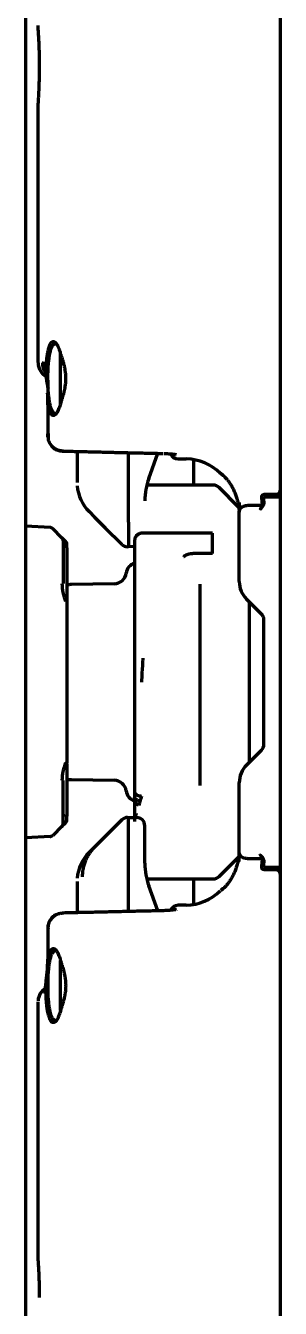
# Model space of a CAD drawing. Header units: inches. Extents: x -3055 to 7244, y 299 to 5591.
# Drawn here: x 925.1 to 956.1, y 2920.3 to 3076.6 of the extents above; entities that cross this region are included whole.
import ezdxf

# ---------------------------------------------------------------- set-up
doc = ezdxf.new("R2010")
doc.units = ezdxf.units.IN

msp = doc.modelspace()

# ---------------------------------------------------------------- linework, layer by layer
at = {"linetype": 'Continuous', "lineweight": 70}
for p, q in [((956.09, 3810.02), (956.09, 2144.82)), ((925.09, 2170.63), (925.09, 3808.63)), ((926.59, 3076.64), (926.59, 3076.11)), ((926.59, 3067.13), (926.59, 3035.59)), ((929.34, 3030.45), (929.34, 3036.62)), ((929.71, 3024.78), (929.71, 3024.78)), ((931.34, 3024.74), (931.34, 3020.94)), ((937.59, 3016.12), (937.59, 3024.59)), ((940.07, 3021.45), (941.19, 3024.51)), ((943.64, 3023.84), (944.63, 3023.82)), ((945.58, 3020.63), (945.58, 3023.75)), ((947.93, 3020.63), (939.82, 3020.63)), ((951.01, 3017.96), (948.63, 3020.33)), ((955.59, 3019.5), (954.09, 3019.49)), ((951.08, 3018.51), (951.08, 3017.43)), ((953.59, 3018.15), (952.59, 3018.15)), ((953.84, 3018.86), (953.84, 3019.23)), ((954.09, 3018.67), (954.09, 3019.17)), ((956.09, 3019.17), (954.09, 3019.17)), ((954.09, 3018.67), (954.09, 3018.52)), ((932.81, 3017.41), (933.48, 3016.73)), ((933.48, 3016.73), (934.78, 3015.43)), ((951.08, 3017.43), (951.09, 3017.34)), ((951.09, 3008.87), (951.09, 3017.44)), ((928.07, 3015.47), (925.09, 3015.63)), ((929.5, 3014.21), (928.39, 3015.33)), ((934.78, 3015.43), (936.8, 3013.42)), ((937.59, 3016.12), (937.59, 3013.12)), ((947.84, 3014.79), (939.34, 3014.79)), ((947.84, 3012.31), (947.84, 3014.79)), ((929.94, 3013.77), (929.5, 3014.21)), ((929.65, 3013.86), (929.65, 3008.63)), ((937.59, 3013.12), (937.5, 3013.12)), ((938.34, 3013.13), (937.59, 3013.12)), ((938.34, 3013.83), (938.34, 3011.57)), ((930.09, 3012.97), (930.09, 3006.52)), ((938.34, 3011.57), (938.34, 3006.05)), ((947.84, 3012.31), (945.44, 3012.31)), ((929.65, 3008.63), (929.5, 3008.63)), ((935.87, 3008.6), (930.67, 3008.51)), ((946.34, 2984.03), (946.34, 3008.54)), ((929.97, 3006.49), (930.07, 3006.61)), ((930.09, 3006.52), (930.09, 2986.74)), ((938.34, 3006.05), (938.34, 2999.67)), ((953.8, 3004.92), (951.97, 3006.74)), ((952.34, 3001.42), (952.34, 3006.39)), ((954.09, 2989.04), (954.09, 3004.21)), ((952.34, 2986.85), (952.34, 3001.42)), ((938.34, 2999.67), (938.34, 2996.63)), ((938.34, 2996.63), (938.34, 2986.37)), ((951.97, 2986.5), (953.8, 2988.33)), ((930.07, 2986.64), (930, 2986.7)), ((930.09, 2986.61), (930.09, 2980.29)), ((938.34, 2986.37), (938.34, 2983.15)), ((929.65, 2984.63), (929.5, 2984.63)), ((929.65, 2979.39), (929.65, 2984.63)), ((930.67, 2984.74), (935.87, 2984.65)), ((951.09, 2975.81), (951.09, 2984.38)), ((938.34, 2981.02), (938.34, 2980.12)), ((929.5, 2979.04), (928.39, 2977.93)), ((929.5, 2979.04), (929.94, 2979.48)), ((936.8, 2979.83), (934.78, 2977.81)), ((937.5, 2980.12), (937.59, 2980.12)), ((937.59, 2980.12), (938.6, 2980.11)), ((937.59, 2977.12), (937.59, 2980.12)), ((939.59, 2977.11), (939.59, 2979.11)), ((928.07, 2977.78), (925.09, 2977.63)), ((934.78, 2977.81), (933.48, 2976.51)), ((932.81, 2975.84), (933.48, 2976.51)), ((937.59, 2968.66), (937.59, 2977.12)), ((939.59, 2974.53), (939.59, 2977.11)), ((951.08, 2974.74), (951.08, 2975.82)), ((948.63, 2972.92), (951.03, 2975.31)), ((952.59, 2975.1), (953.59, 2975.1)), ((953.84, 2974.02), (953.84, 2974.39)), ((954.09, 2974.73), (954.09, 2974.57)), ((954.09, 2974.07), (954.09, 2974.57)), ((954.09, 2974.07), (956.09, 2974.07)), ((939.82, 2972.63), (947.93, 2972.63)), ((945.58, 2969.52), (945.58, 2972.63)), ((954.09, 2973.76), (955.59, 2973.74)), ((931.34, 2972.3), (931.34, 2968.51)), ((941.19, 2968.74), (940.07, 2971.8)), ((948.66, 2971.07), (948.67, 2971.08)), ((944.63, 2969.42), (943.64, 2969.41)), ((929.71, 2968.46), (929.71, 2968.47)), ((927.83, 2963.56), (927.79, 2963.56)), ((929.34, 2956.57), (929.34, 2962.66)), ((926.59, 2957.65), (926.59, 2926.11)), ((929.32, 2956.52), (929.28, 2956.38))]:
    msp.add_line(p, q, dxfattribs=at)
for centre, radius, start, end in [((928.59, 3035.59), 2, 182.056, 239.9457), ((943.65, 3024.84), 1, 203.3483, 269.3273), ((944.53, 3017.82), 6, 44.7394, 89), ((947.59, 3018.71), 8, 160, 180), ((936.34, 3020.94), 5, 184.5122, 225), ((947.93, 3019.63), 1, 45, 90), ((953.59, 3018.65), 0.5, 270, 0), ((928.04, 3014.97), 0.5, 45, 87), ((929.15, 3013.86), 0.5, 359.9983, 45), ((937.5, 3014.12), 1, 225, 269.5), ((938.81, 3009.7), 1.5, 108.404, 172.3892), ((930.72, 3005.51), 3, 91, 102.0554), ((935.84, 3010.1), 1.5, 271, 352.3892), ((954.09, 3008.87), 3, 180, 225), ((953.09, 3004.21), 1, 0, 45), ((953.09, 2989.04), 1, 315, 0), ((954.09, 2984.38), 3, 135, 180), ((930.72, 2987.74), 3, 257.9446, 269), ((935.84, 2983.15), 1.5, 7.6108, 89), ((938.81, 2983.55), 1.5, 187.6108, 251.596), ((929.15, 2979.39), 0.5, 315, 0.0017), ((937.5, 2979.12), 1, 90.5, 135), ((938.59, 2979.11), 1, 0, 89.5), ((928.04, 2978.28), 0.5, 273, 315), ((936.34, 2972.3), 5, 135, 175.2204), ((947.59, 2974.53), 8, 180, 200), ((953.59, 2974.6), 0.5, 0, 90), ((947.93, 2973.63), 1, 270, 315), ((944.53, 2975.42), 6, 271, 315.1344), ((943.65, 2968.41), 1, 90.5484, 156.599), ((928.59, 2957.65), 2, 122.009, 177.1567)]:
    msp.add_arc(centre, radius, start, end, dxfattribs=at)
for centre, major_axis, ratio, start_param, end_param in [((929.1, 3035.55), (0.17, 1.99), 0.992492, 1.657411, 2.317524), ((935.03, 3008.63), (5.52, 0), 0.998626, 3.141593, 3.543786), ((929.84, 3006.52), (0.25, 0), 1, 0, 0.409922), ((935.03, 2984.63), (5.52, 0), 0.998626, 2.739433, 3.141593), ((929.84, 2986.73), (-0.25, 0), 1, 2.729547, 3.141593)]:
    msp.add_ellipse(centre, major_axis=major_axis, ratio=ratio, start_param=start_param, end_param=end_param, dxfattribs=at)
for points, knots in [([(926.59, 3076.12), (926.59, 3076.12), (926.59, 3076.12), (926.59, 3076.12), (926.59, 3076.12), (926.59, 3076.11), (926.59, 3076.09), (926.6, 3076.04), (926.6, 3075.97), (926.6, 3075.91), (926.61, 3075.89), (926.61, 3075.85), (926.61, 3075.84), (926.61, 3075.81), (926.61, 3075.8), (926.62, 3075.73), (926.62, 3075.6), (926.63, 3075.45), (926.64, 3075.29), (926.64, 3075.2), (926.65, 3075.08), (926.65, 3075.06), (926.65, 3075.01), (926.66, 3074.94), (926.66, 3074.86), (926.67, 3074.71), (926.68, 3074.49), (926.69, 3074.25), (926.69, 3074.07), (926.7, 3074.01), (926.7, 3073.91), (926.7, 3073.88), (926.7, 3073.81), (926.7, 3073.78), (926.71, 3073.62), (926.72, 3073.35), (926.72, 3073.08), (926.73, 3072.87), (926.73, 3072.76), (926.73, 3072.65), (926.73, 3072.58), (926.73, 3072.54), (926.73, 3072.36), (926.74, 3072.07), (926.74, 3071.77), (926.74, 3071.55), (926.74, 3071.47), (926.74, 3071.33), (926.74, 3071.25), (926.73, 3071.03), (926.73, 3070.74), (926.73, 3070.46), (926.72, 3070.25), (926.72, 3070.18), (926.72, 3070.07), (926.72, 3070.04), (926.72, 3069.97), (926.72, 3069.93), (926.71, 3069.76), (926.7, 3069.5), (926.7, 3069.24), (926.69, 3069), (926.68, 3068.88), (926.68, 3068.74), (926.68, 3068.71), (926.67, 3068.65), (926.67, 3068.57), (926.67, 3068.49), (926.66, 3068.34), (926.65, 3068.14), (926.64, 3067.96), (926.63, 3067.84), (926.63, 3067.8), (926.63, 3067.74), (926.63, 3067.73), (926.63, 3067.69), (926.62, 3067.67), (926.62, 3067.58), (926.61, 3067.46), (926.61, 3067.36), (926.6, 3067.28), (926.6, 3067.24), (926.6, 3067.2), (926.59, 3067.18), (926.59, 3067.16), (926.59, 3067.15), (926.59, 3067.13), (926.59, 3067.12), (926.59, 3067.12)], [0, 0, 0, 0, 0.007781, 0.007781, 0.015594, 0.03122, 0.03122, 0.062471, 0.093722, 0.093722, 0.109347, 0.109347, 0.11716, 0.11716, 0.124973, 0.124973, 0.156224, 0.187475, 0.187475, 0.218726, 0.218726, 0.226538, 0.226538, 0.234351, 0.249977, 0.249977, 0.281228, 0.312479, 0.312479, 0.328104, 0.328104, 0.335917, 0.335917, 0.343729, 0.343729, 0.37498, 0.406231, 0.406231, 0.421857, 0.42967, 0.42967, 0.437482, 0.437482, 0.468733, 0.499984, 0.499984, 0.51561, 0.51561, 0.531235, 0.531235, 0.562486, 0.593737, 0.593737, 0.609363, 0.609363, 0.617176, 0.617176, 0.624988, 0.624988, 0.656239, 0.68749, 0.68749, 0.718741, 0.718741, 0.726554, 0.726554, 0.734367, 0.749992, 0.749992, 0.781243, 0.812494, 0.812494, 0.82812, 0.82812, 0.835932, 0.835932, 0.843745, 0.843745, 0.874996, 0.906247, 0.906247, 0.937498, 0.937498, 0.953124, 0.953124, 0.968749, 0.968749, 1, 1, 1, 1]), ([(927.56, 3034.37), (927.57, 3034.58), (927.57, 3034.78), (927.59, 3035.17), (927.61, 3035.37), (927.63, 3035.6), (927.63, 3035.65), (927.64, 3035.74), (927.65, 3035.88), (927.67, 3036.01), (927.7, 3036.27), (927.72, 3036.43), (927.76, 3036.67), (927.77, 3036.74), (927.79, 3036.85), (927.8, 3036.89), (927.81, 3036.96), (927.82, 3036.99), (927.86, 3037.16), (927.89, 3037.29), (927.93, 3037.43), (927.94, 3037.45), (927.96, 3037.51), (927.99, 3037.58), (928.01, 3037.65), (928.07, 3037.78), (928.11, 3037.86), (928.17, 3037.95), (928.19, 3037.97), (928.23, 3038.01), (928.24, 3038.02), (928.26, 3038.04), (928.27, 3038.05), (928.33, 3038.09), (928.37, 3038.11), (928.47, 3038.13), (928.52, 3038.12), (928.57, 3038.1), (928.58, 3038.1), (928.59, 3038.09), (928.61, 3038.08), (928.65, 3038.05), (928.69, 3038.02), (928.76, 3037.95), (928.81, 3037.89), (928.89, 3037.79), (928.91, 3037.75), (928.95, 3037.68), (928.96, 3037.66), (928.98, 3037.61), (929, 3037.59), (929.06, 3037.47), (929.1, 3037.36), (929.19, 3037.12), (929.24, 3036.99), (929.28, 3036.84)], [0, 0, 0, 0, 0.0625, 0.0625, 0.125, 0.125, 0.140625, 0.140625, 0.15625, 0.1875, 0.1875, 0.25, 0.25, 0.28125, 0.28125, 0.296875, 0.296875, 0.3125, 0.3125, 0.375, 0.375, 0.390625, 0.390625, 0.40625, 0.4375, 0.4375, 0.5, 0.5, 0.53125, 0.53125, 0.546875, 0.546875, 0.5625, 0.5625, 0.625, 0.625, 0.6875, 0.6875, 0.695313, 0.695313, 0.703125, 0.71875, 0.75, 0.75, 0.8125, 0.8125, 0.84375, 0.84375, 0.859375, 0.859375, 0.875, 0.875, 0.9375, 0.9375, 1, 1, 1, 1]), ([(928.7, 3029.37), (928.67, 3029.37), (928.64, 3029.38), (928.55, 3029.41), (928.51, 3029.45), (928.45, 3029.5), (928.45, 3029.51), (928.44, 3029.52), (928.43, 3029.53), (928.41, 3029.55), (928.4, 3029.56), (928.37, 3029.61), (928.35, 3029.65), (928.28, 3029.76), (928.24, 3029.85), (928.19, 3029.99), (928.18, 3030.03), (928.17, 3030.07), (928.16, 3030.1), (928.15, 3030.11), (928.13, 3030.19), (928.11, 3030.25), (928.06, 3030.45), (928.03, 3030.59), (927.99, 3030.82), (927.98, 3030.9), (927.96, 3031), (927.96, 3031.02), (927.95, 3031.06), (927.95, 3031.09), (927.94, 3031.15), (927.94, 3031.19), (927.91, 3031.41), (927.89, 3031.59), (927.86, 3031.87), (927.86, 3031.97), (927.84, 3032.12), (927.84, 3032.17), (927.84, 3032.27), (927.83, 3032.32), (927.82, 3032.57), (927.81, 3032.78), (927.8, 3033.19), (927.8, 3033.41), (927.8, 3033.72), (927.8, 3033.83), (927.8, 3033.99), (927.8, 3034.04), (927.8, 3034.15), (927.8, 3034.2), (927.81, 3034.46), (927.82, 3034.67), (927.84, 3035.07), (927.85, 3035.27), (927.87, 3035.51), (927.88, 3035.55), (927.89, 3035.65), (927.9, 3035.79), (927.92, 3035.92), (927.95, 3036.18), (927.98, 3036.34), (928.01, 3036.54), (928.02, 3036.57), (928.03, 3036.65), (928.04, 3036.69), (928.06, 3036.79), (928.1, 3036.93), (928.13, 3037.06), (928.16, 3037.15), (928.17, 3037.18), (928.18, 3037.23), (928.19, 3037.26), (928.24, 3037.39), (928.28, 3037.48), (928.37, 3037.64), (928.41, 3037.7), (928.46, 3037.76), (928.47, 3037.76), (928.48, 3037.78), (928.5, 3037.79), (928.52, 3037.81), (928.55, 3037.83), (928.58, 3037.84), (928.63, 3037.87), (928.67, 3037.87), (928.7, 3037.87)], [0, 0, 0, 0, 0.030998, 0.030998, 0.077893, 0.077893, 0.083755, 0.083755, 0.089617, 0.089617, 0.101341, 0.101341, 0.124789, 0.124789, 0.171684, 0.171684, 0.183408, 0.18927, 0.18927, 0.195132, 0.195132, 0.21858, 0.21858, 0.265476, 0.265476, 0.288923, 0.288923, 0.294785, 0.294785, 0.300647, 0.300647, 0.312371, 0.312371, 0.359267, 0.359267, 0.382714, 0.382714, 0.394438, 0.394438, 0.406162, 0.406162, 0.453058, 0.453058, 0.499953, 0.499953, 0.523401, 0.523401, 0.535125, 0.535125, 0.546849, 0.546849, 0.593744, 0.593744, 0.64064, 0.64064, 0.652364, 0.652364, 0.664087, 0.687535, 0.687535, 0.734431, 0.734431, 0.746155, 0.746155, 0.757878, 0.757878, 0.781326, 0.804774, 0.804774, 0.816498, 0.816498, 0.828222, 0.828222, 0.875117, 0.875117, 0.922013, 0.922013, 0.927875, 0.927875, 0.933737, 0.945461, 0.945461, 0.968908, 0.968908, 1, 1, 1, 1]), ([(929.28, 3036.84), (929.29, 3036.79), (929.31, 3036.74), (929.35, 3036.63), (929.36, 3036.58), (929.42, 3036.41), (929.45, 3036.29), (929.53, 3036.05), (929.57, 3035.93), (929.62, 3035.73), (929.64, 3035.67), (929.68, 3035.53), (929.69, 3035.46), (929.74, 3035.26), (929.78, 3035.12), (929.83, 3034.84), (929.86, 3034.69), (929.88, 3034.5), (929.89, 3034.47), (929.9, 3034.39), (929.9, 3034.35), (929.92, 3034.24), (929.92, 3034.16), (929.94, 3033.93), (929.94, 3033.78), (929.94, 3033.62)], [0, 0, 0, 0, 0.0625, 0.0625, 0.125, 0.125, 0.25, 0.25, 0.375, 0.375, 0.4375, 0.4375, 0.5, 0.5, 0.625, 0.625, 0.75, 0.75, 0.78125, 0.78125, 0.8125, 0.8125, 0.875, 0.875, 1, 1, 1, 1]), ([(929.94, 3033.62), (929.94, 3033.47), (929.94, 3033.31), (929.92, 3033.01), (929.9, 3032.86), (929.87, 3032.67), (929.87, 3032.64), (929.86, 3032.56), (929.85, 3032.52), (929.83, 3032.41), (929.82, 3032.34), (929.8, 3032.23), (929.79, 3032.2), (929.77, 3032.13), (929.75, 3032.02), (929.73, 3031.92), (929.68, 3031.71), (929.64, 3031.58), (929.57, 3031.32), (929.53, 3031.2), (929.47, 3031.02), (929.45, 3030.96), (929.42, 3030.84), (929.4, 3030.78), (929.34, 3030.61), (929.31, 3030.51), (929.28, 3030.4)], [0, 0, 0, 0, 0.125, 0.125, 0.25, 0.25, 0.28125, 0.28125, 0.3125, 0.3125, 0.375, 0.375, 0.40625, 0.40625, 0.4375, 0.5, 0.5, 0.625, 0.625, 0.75, 0.75, 0.8125, 0.8125, 0.875, 0.875, 1, 1, 1, 1]), ([(927.81, 3033.42), (927.8, 3033.41), (927.79, 3033.28), (927.8, 3032.98), (927.8, 3032.59), (927.81, 3032.42)], [0, 0, 0, 0, 0.025145, 0.598147, 1, 1, 1, 1]), ([(927.72, 3031.84), (927.72, 3031.82), (927.73, 3031.8), (927.73, 3031.76), (927.73, 3031.72), (927.73, 3031.68), (927.74, 3031.64), (927.74, 3031.61), (927.74, 3031.57), (927.74, 3031.53), (927.74, 3031.49), (927.75, 3031.45), (927.75, 3031.42), (927.75, 3031.38), (927.75, 3031.34), (927.75, 3031.31), (927.75, 3031.27), (927.76, 3031.23), (927.76, 3031.19), (927.76, 3031.14), (927.76, 3031.09), (927.76, 3031.04), (927.77, 3030.98), (927.77, 3030.93), (927.77, 3030.88), (927.77, 3030.83), (927.77, 3030.78), (927.78, 3030.73), (927.78, 3030.69), (927.78, 3030.66), (927.78, 3030.63), (927.78, 3030.61), (927.79, 3030.58), (927.79, 3030.56), (927.79, 3030.54), (927.79, 3030.52), (927.79, 3030.5), (927.79, 3030.49), (927.8, 3030.48), (927.8, 3030.46), (927.8, 3030.45), (927.8, 3030.44), (927.8, 3030.43), (927.8, 3030.41), (927.8, 3030.4), (927.81, 3030.39), (927.81, 3030.37), (927.81, 3030.36), (927.81, 3030.34), (927.81, 3030.33), (927.81, 3030.31), (927.82, 3030.29), (927.82, 3030.28), (927.82, 3030.26), (927.82, 3030.24), (927.82, 3030.23), (927.82, 3030.23)], [0, 0, 0, 0, 0.022709, 0.045345, 0.067918, 0.090435, 0.112907, 0.135341, 0.157746, 0.180131, 0.202504, 0.224874, 0.247249, 0.269632, 0.291985, 0.31431, 0.336615, 0.358908, 0.3812, 0.414447, 0.447401, 0.480077, 0.512489, 0.544649, 0.576572, 0.60827, 0.639755, 0.671039, 0.702132, 0.718076, 0.733741, 0.749134, 0.764264, 0.779136, 0.793761, 0.808146, 0.8223, 0.830501, 0.838823, 0.847268, 0.855837, 0.864531, 0.873351, 0.882299, 0.891375, 0.900581, 0.909918, 0.919386, 0.928987, 0.938722, 0.948592, 0.958598, 0.968741, 0.979021, 0.989441, 1, 1, 1, 1]), ([(927.83, 3030.22), (927.82, 3030.25), (927.82, 3030.28), (927.81, 3030.34), (927.81, 3030.37), (927.8, 3030.46), (927.8, 3030.52), (927.79, 3030.71), (927.79, 3030.84), (927.8, 3030.97)], [0, 0, 0, 0, 0.125, 0.125, 0.25, 0.25, 0.5, 0.5, 1, 1, 1, 1]), ([(929.28, 3030.4), (929.25, 3030.3), (929.22, 3030.21), (929.16, 3030.04), (929.1, 3029.87), (929.03, 3029.73), (928.98, 3029.63), (928.97, 3029.6), (928.93, 3029.54), (928.92, 3029.51), (928.86, 3029.43), (928.83, 3029.38), (928.76, 3029.3), (928.7, 3029.22), (928.63, 3029.18), (928.58, 3029.15), (928.56, 3029.14), (928.53, 3029.13), (928.51, 3029.13), (928.46, 3029.12), (928.39, 3029.12), (928.33, 3029.15), (928.27, 3029.2), (928.24, 3029.22), (928.2, 3029.27), (928.19, 3029.27), (928.18, 3029.29), (928.16, 3029.32), (928.14, 3029.35), (928.09, 3029.42), (928.04, 3029.53), (927.99, 3029.66), (927.95, 3029.76), (927.94, 3029.8), (927.92, 3029.88), (927.9, 3029.92), (927.87, 3030.04), (927.85, 3030.13), (927.83, 3030.22)], [0, 0, 0, 0, 0.0625, 0.0625, 0.125, 0.1875, 0.1875, 0.21875, 0.21875, 0.25, 0.25, 0.3125, 0.3125, 0.375, 0.4375, 0.4375, 0.46875, 0.46875, 0.5, 0.5, 0.5625, 0.625, 0.625, 0.6875, 0.6875, 0.703125, 0.703125, 0.71875, 0.75, 0.75, 0.8125, 0.875, 0.875, 0.90625, 0.90625, 0.9375, 0.9375, 1, 1, 1, 1]), ([(927.87, 3026.39), (927.87, 3026.39), (927.85, 3026.42), (927.84, 3026.45), (927.82, 3026.49), (927.81, 3026.52), (927.8, 3026.55), (927.79, 3026.58), (927.79, 3026.61), (927.78, 3026.64), (927.78, 3026.67), (927.78, 3026.7), (927.78, 3026.73), (927.78, 3026.76), (927.79, 3026.78), (927.79, 3026.81), (927.8, 3026.84), (927.8, 3026.86), (927.81, 3026.89), (927.81, 3026.9), (927.82, 3026.91)], [0, 0, 0, 0, 0.01262, 0.141911, 0.204919, 0.266664, 0.327148, 0.386375, 0.444346, 0.501064, 0.556531, 0.610752, 0.66373, 0.715465, 0.76596, 0.815214, 0.863235, 0.910032, 0.955617, 1, 1, 1, 1]), ([(927.81, 3026.7), (927.8, 3026.58), (927.79, 3026.23), (928, 3025.69), (928.28, 3025.35), (928.44, 3025.22)], [0, 0, 0, 0, 0.222971, 0.659147, 1, 1, 1, 1]), ([(927.82, 3026.91), (927.81, 3026.85), (927.81, 3026.78), (927.81, 3026.66), (927.81, 3026.6), (927.82, 3026.49), (927.83, 3026.44), (927.84, 3026.39)], [0, 0, 0, 0, 0.356189, 0.356189, 0.712378, 0.712378, 1, 1, 1, 1]), ([(928.44, 3025.22), (928.45, 3025.2), (928.59, 3025.04), (928.85, 3024.92), (929.09, 3024.85), (929.13, 3024.84)], [0, 0, 0, 0, 0.080789, 0.855165, 1, 1, 1, 1]), ([(929.55, 3024.79), (929.51, 3024.79), (929.48, 3024.79), (929.41, 3024.8), (929.34, 3024.81), (929.28, 3024.82), (929.21, 3024.83), (929.18, 3024.84), (929.08, 3024.87), (929.02, 3024.89), (928.93, 3024.92), (928.88, 3024.94), (928.84, 3024.97), (928.81, 3024.98), (928.8, 3024.99), (928.72, 3025.03), (928.67, 3025.06), (928.58, 3025.12), (928.54, 3025.15), (928.51, 3025.18)], [0, 0, 0, 0, 0.087639, 0.087639, 0.175277, 0.262916, 0.262916, 0.350554, 0.350554, 0.525831, 0.525831, 0.61347, 0.657289, 0.657289, 0.701109, 0.701109, 0.876386, 0.876386, 1, 1, 1, 1]), ([(928.74, 3025.02), (928.75, 3025.01), (928.76, 3025.01), (928.88, 3024.94), (929.01, 3024.89), (929.2, 3024.83), (929.27, 3024.82), (929.41, 3024.8), (929.48, 3024.79), (929.54, 3024.79)], [0, 0, 0, 0, 0.046938, 0.046938, 0.523469, 0.523469, 0.761735, 0.761735, 1, 1, 1, 1]), ([(941.97, 3024.48), (942.11, 3024.48), (942.45, 3024.47), (942.92, 3024.44), (943.25, 3024.39), (943.38, 3024.37), (943.41, 3024.36), (943.41, 3024.36)], [0, 0, 0, 0, 0.20122, 0.506495, 0.756277, 0.915671, 1, 1, 1, 1]), ([(948.67, 3022.17), (948.68, 3022.17), (948.68, 3022.16), (948.69, 3022.16), (948.7, 3022.15), (948.73, 3022.13), (948.74, 3022.12), (948.77, 3022.1), (948.78, 3022.09), (948.82, 3022.06), (948.86, 3022.04), (948.89, 3022.01)], [0, 0, 0, 0, 0.041457, 0.041457, 0.360971, 0.360971, 0.520728, 0.520728, 0.680486, 0.680486, 1, 1, 1, 1]), ([(948.89, 3022.01), (948.92, 3021.99), (948.94, 3021.97), (948.99, 3021.93), (949.02, 3021.91), (949.11, 3021.83), (949.18, 3021.78), (949.31, 3021.65), (949.38, 3021.57), (949.53, 3021.41), (949.61, 3021.32), (949.69, 3021.22)], [0, 0, 0, 0, 0.125, 0.125, 0.25, 0.25, 0.5, 0.5, 0.75, 0.75, 1, 1, 1, 1]), ([(949.69, 3021.22), (949.76, 3021.12), (949.84, 3021.01), (950, 3020.77), (950.08, 3020.65), (950.23, 3020.38), (950.31, 3020.24), (950.45, 3019.94), (950.52, 3019.78), (950.65, 3019.46), (950.71, 3019.29), (950.82, 3018.94), (950.87, 3018.76), (950.94, 3018.48), (950.96, 3018.39), (950.99, 3018.2), (951.01, 3018.11), (951.05, 3017.82), (951.07, 3017.62), (951.08, 3017.43)], [0, 0, 0, 0, 0.125, 0.125, 0.25, 0.25, 0.375, 0.375, 0.5, 0.5, 0.625, 0.625, 0.75, 0.75, 0.8125, 0.8125, 0.875, 0.875, 1, 1, 1, 1]), ([(955.59, 3019.5), (955.62, 3019.51), (955.66, 3019.51), (955.71, 3019.52), (955.72, 3019.52), (955.75, 3019.53), (955.77, 3019.54), (955.81, 3019.56), (955.84, 3019.58), (955.88, 3019.61), (955.9, 3019.62), (955.92, 3019.64), (955.94, 3019.65), (955.97, 3019.69), (955.99, 3019.71), (956.02, 3019.75), (956.03, 3019.77), (956.04, 3019.8), (956.05, 3019.83), (956.06, 3019.86), (956.07, 3019.89), (956.08, 3019.91), (956.09, 3019.96), (956.09, 3019.99), (956.09, 3020.02)], [0, 0, 0, 0, 0.125, 0.125, 0.1875, 0.1875, 0.25, 0.25, 0.375, 0.375, 0.4375, 0.4375, 0.5, 0.5, 0.625, 0.625, 0.6875, 0.6875, 0.75, 0.8125, 0.8125, 0.875, 0.875, 1, 1, 1, 1]), ([(952.59, 3018.15), (952.59, 3018.15), (952.44, 3018.16), (952.12, 3018.13), (951.69, 3018.07), (951.4, 3017.98), (951.18, 3017.76), (951.1, 3017.58), (951.1, 3017.48), (951.1, 3017.44)], [0, 0, 0, 0, 0.002881, 0.21717, 0.438027, 0.716407, 0.839802, 0.946782, 1, 1, 1, 1]), ([(954.09, 3018.52), (954.09, 3018.47), (954.09, 3018.43), (954.07, 3018.35), (954.06, 3018.31), (954.03, 3018.22), (954.01, 3018.19), (953.97, 3018.11), (953.95, 3018.07), (953.92, 3018.02), (953.91, 3018), (953.88, 3017.97), (953.87, 3017.95), (953.83, 3017.9), (953.8, 3017.87), (953.74, 3017.8), (953.7, 3017.76), (953.64, 3017.7), (953.62, 3017.68), (953.61, 3017.67), (953.6, 3017.66), (953.59, 3017.65)], [0, 0, 0, 0, 0.125, 0.125, 0.25, 0.25, 0.375, 0.375, 0.5, 0.5, 0.5625, 0.5625, 0.625, 0.625, 0.75, 0.75, 0.875, 0.9375, 0.96875, 0.96875, 1, 1, 1, 1]), ([(953.84, 3018.86), (953.84, 3018.83), (953.84, 3018.8), (953.84, 3018.75), (953.84, 3018.72), (953.84, 3018.67), (953.84, 3018.64), (953.84, 3018.59), (953.84, 3018.57), (953.84, 3018.52), (953.84, 3018.5), (953.84, 3018.47), (953.84, 3018.45), (953.84, 3018.42), (953.84, 3018.39), (953.84, 3018.38), (953.84, 3018.37)], [0, 0, 0, 0, 0.125, 0.125, 0.25, 0.25, 0.375, 0.375, 0.5, 0.5, 0.625, 0.625, 0.75, 0.75, 0.875, 1, 1, 1, 1]), ([(939.34, 3014.79), (939.27, 3014.79), (939.21, 3014.78), (939.11, 3014.77), (939.08, 3014.76), (939.03, 3014.74), (939.01, 3014.74), (938.98, 3014.73), (938.96, 3014.72), (938.89, 3014.69), (938.83, 3014.66), (938.75, 3014.61), (938.72, 3014.59), (938.67, 3014.55), (938.62, 3014.51), (938.58, 3014.46), (938.55, 3014.42), (938.54, 3014.41), (938.52, 3014.38), (938.51, 3014.37), (938.47, 3014.31), (938.44, 3014.25), (938.4, 3014.16), (938.39, 3014.14), (938.38, 3014.09), (938.37, 3014.08), (938.37, 3014.05), (938.36, 3014), (938.35, 3013.95), (938.34, 3013.91), (938.34, 3013.88), (938.34, 3013.86), (938.34, 3013.84), (938.34, 3013.84), (938.34, 3013.83), (938.34, 3013.83)], [0, 0, 0, 0, 0.125, 0.125, 0.1875, 0.1875, 0.21875, 0.21875, 0.25, 0.25, 0.375, 0.375, 0.4375, 0.4375, 0.5, 0.5625, 0.5625, 0.59375, 0.59375, 0.625, 0.625, 0.75, 0.75, 0.8125, 0.8125, 0.84375, 0.84375, 0.875, 0.9375, 0.9375, 0.96875, 0.984375, 0.992187, 0.992187, 1, 1, 1, 1]), ([(930.09, 3013.42), (930.09, 3013.42), (930.09, 3013.43), (930.09, 3013.44), (930.09, 3013.45), (930.09, 3013.47), (930.09, 3013.48), (930.09, 3013.49), (930.08, 3013.5), (930.08, 3013.51), (930.08, 3013.52), (930.08, 3013.53), (930.08, 3013.54), (930.07, 3013.55), (930.07, 3013.56), (930.07, 3013.57), (930.06, 3013.58), (930.06, 3013.59), (930.06, 3013.6), (930.05, 3013.61), (930.05, 3013.63), (930.04, 3013.64), (930.03, 3013.65), (930.03, 3013.67), (930.02, 3013.68), (930.01, 3013.69), (930, 3013.71), (929.99, 3013.73), (929.97, 3013.74), (929.96, 3013.76), (929.95, 3013.77), (929.94, 3013.77)], [0, 0, 0, 0, 0.028826, 0.057594, 0.086303, 0.114954, 0.143547, 0.17208, 0.200555, 0.228972, 0.257329, 0.285628, 0.313867, 0.342048, 0.370168, 0.39823, 0.426231, 0.450757, 0.477807, 0.507385, 0.539493, 0.574132, 0.611304, 0.651011, 0.693255, 0.738037, 0.785356, 0.835214, 0.887608, 0.942538, 1, 1, 1, 1]), ([(929.94, 3013.77), (929.95, 3013.77), (929.95, 3013.77), (929.96, 3013.76), (929.97, 3013.75), (929.98, 3013.74), (929.99, 3013.72), (930, 3013.71), (930.01, 3013.69), (930.02, 3013.67), (930.03, 3013.65), (930.04, 3013.63), (930.05, 3013.61), (930.06, 3013.58), (930.06, 3013.55), (930.07, 3013.53), (930.07, 3013.5), (930.07, 3013.48), (930.07, 3013.46), (930.07, 3013.45), (930.07, 3013.44)], [0, 0, 0, 0, 0.027542, 0.059301, 0.095276, 0.135468, 0.179874, 0.22849, 0.281314, 0.338337, 0.399554, 0.464953, 0.546966, 0.624642, 0.697986, 0.767003, 0.831702, 0.892094, 0.948189, 1, 1, 1, 1]), ([(930.09, 3012.97), (930.09, 3012.99), (930.09, 3013.02), (930.09, 3013.07), (930.09, 3013.09), (930.09, 3013.12), (930.09, 3013.14), (930.09, 3013.17), (930.09, 3013.19), (930.09, 3013.23), (930.09, 3013.25), (930.09, 3013.28), (930.09, 3013.29), (930.09, 3013.32), (930.09, 3013.33), (930.09, 3013.35), (930.09, 3013.35), (930.09, 3013.37), (930.09, 3013.37), (930.09, 3013.39), (930.09, 3013.41), (930.09, 3013.42)], [0, 0, 0, 0, 0.25, 0.25, 0.375, 0.375, 0.5, 0.5, 0.625, 0.625, 0.75, 0.75, 0.8125, 0.8125, 0.875, 0.875, 0.90625, 0.90625, 0.9375, 0.9375, 1, 1, 1, 1]), ([(944.34, 3011.93), (944.35, 3011.94), (944.36, 3011.94), (944.38, 3011.96), (944.41, 3011.98), (944.44, 3012.01), (944.5, 3012.05), (944.54, 3012.08), (944.63, 3012.13), (944.69, 3012.16), (944.76, 3012.19), (944.81, 3012.21), (944.83, 3012.22), (944.95, 3012.26), (945.05, 3012.28), (945.24, 3012.31), (945.34, 3012.31), (945.44, 3012.31)], [0, 0, 0, 0, 0.03125, 0.03125, 0.0625, 0.125, 0.125, 0.25, 0.25, 0.375, 0.4375, 0.4375, 0.5, 0.5, 0.75, 0.75, 1, 1, 1, 1]), ([(929.94, 2986.79), (929.95, 2986.78), (929.95, 2986.78), (929.96, 2986.78), (929.97, 2986.77), (929.98, 2986.77), (929.99, 2986.76), (930, 2986.75), (930.01, 2986.74), (930.02, 2986.73), (930.03, 2986.72), (930.04, 2986.71), (930.05, 2986.7), (930.06, 2986.69), (930.06, 2986.68), (930.07, 2986.67), (930.07, 2986.66), (930.07, 2986.66), (930.07, 2986.65), (930.07, 2986.65), (930.07, 2986.64)], [0, 0, 0, 0, 0.027531, 0.059281, 0.09525, 0.135435, 0.179835, 0.228448, 0.281269, 0.338291, 0.399508, 0.464908, 0.546923, 0.624603, 0.697951, 0.766973, 0.831679, 0.892077, 0.94818, 1, 1, 1, 1]), ([(930.09, 2986.74), (930.09, 2986.74), (930.09, 2986.74), (930.09, 2986.74), (930.09, 2986.74), (930.09, 2986.74), (930.09, 2986.74), (930.09, 2986.74), (930.08, 2986.74), (930.08, 2986.75), (930.08, 2986.75), (930.08, 2986.75), (930.08, 2986.75), (930.07, 2986.75), (930.07, 2986.75), (930.07, 2986.75), (930.06, 2986.76), (930.06, 2986.76), (930.06, 2986.76), (930.05, 2986.76), (930.05, 2986.76), (930.04, 2986.76), (930.03, 2986.77), (930.03, 2986.77), (930.02, 2986.77), (930.01, 2986.77), (930, 2986.77), (929.99, 2986.78), (929.97, 2986.78), (929.96, 2986.78), (929.95, 2986.79), (929.94, 2986.79)], [0, 0, 0, 0, 0.028852, 0.057627, 0.086323, 0.114941, 0.143481, 0.171942, 0.200325, 0.22863, 0.256855, 0.285002, 0.31307, 0.341059, 0.368968, 0.396798, 0.424548, 0.449282, 0.476528, 0.506288, 0.538563, 0.573357, 0.61067, 0.650505, 0.692862, 0.737743, 0.785149, 0.835079, 0.887532, 0.942506, 1, 1, 1, 1]), ([(938.33, 2983.15), (938.34, 2983.1), (938.34, 2983.05), (938.34, 2982.95), (938.34, 2982.91), (938.34, 2982.77), (938.34, 2982.69), (938.34, 2982.62)], [0, 0, 0, 0, 0.25, 0.25, 0.5, 0.5, 1, 1, 1, 1]), ([(939.21, 2982.69), (939.12, 2982.69), (939.03, 2982.7), (938.86, 2982.74), (938.78, 2982.77), (938.63, 2982.85), (938.56, 2982.9), (938.44, 2983.01), (938.38, 2983.08), (938.34, 2983.15)], [0, 0, 0, 0, 0.25, 0.25, 0.5, 0.5, 0.75, 0.75, 1, 1, 1, 1]), ([(938.34, 2982.62), (938.34, 2982.59), (938.34, 2982.57), (938.34, 2982.52), (938.34, 2982.5), (938.34, 2982.43), (938.34, 2982.39), (938.34, 2982.35)], [0, 0, 0, 0, 0.25, 0.25, 0.5, 0.5, 1, 1, 1, 1]), ([(939, 2982.08), (938.93, 2982.1), (938.85, 2982.13), (938.72, 2982.19), (938.65, 2982.23), (938.54, 2982.33), (938.49, 2982.38), (938.4, 2982.49), (938.37, 2982.56), (938.34, 2982.62)], [0, 0, 0, 0, 0.25, 0.25, 0.5, 0.5, 0.75, 0.75, 1, 1, 1, 1]), ([(938.34, 2982.35), (938.34, 2982.26), (938.34, 2982.17), (938.34, 2981.97), (938.34, 2981.87), (938.34, 2981.7), (938.34, 2981.65), (938.34, 2981.56), (938.34, 2981.53), (938.34, 2981.47), (938.34, 2981.44), (938.34, 2981.35), (938.34, 2981.29), (938.34, 2981.16), (938.34, 2981.09), (938.34, 2981.02)], [0, 0, 0, 0, 0.25, 0.25, 0.5, 0.5, 0.625, 0.625, 0.6875, 0.6875, 0.75, 0.75, 0.875, 0.875, 1, 1, 1, 1]), ([(938.86, 2981.59), (938.78, 2981.63), (938.71, 2981.68), (938.58, 2981.78), (938.53, 2981.85), (938.43, 2981.98), (938.4, 2982.05), (938.35, 2982.2), (938.34, 2982.28), (938.34, 2982.35)], [0, 0, 0, 0, 0.25, 0.25, 0.5, 0.5, 0.75, 0.75, 1, 1, 1, 1]), ([(939, 2982.09), (938.99, 2982.05), (938.98, 2982.01), (938.96, 2981.92), (938.95, 2981.88), (938.91, 2981.76), (938.89, 2981.68), (938.86, 2981.59)], [0, 0, 0, 0, 0.25, 0.25, 0.5, 0.5, 1, 1, 1, 1]), ([(939.21, 2982.69), (939.2, 2982.68), (939.19, 2982.66), (939.18, 2982.63), (939.17, 2982.6), (939.16, 2982.57), (939.15, 2982.54), (939.14, 2982.51), (939.13, 2982.49), (939.12, 2982.46), (939.11, 2982.43), (939.1, 2982.4), (939.09, 2982.37), (939.08, 2982.34), (939.07, 2982.31), (939.06, 2982.28), (939.05, 2982.25), (939.04, 2982.21), (939.03, 2982.18), (939.02, 2982.15), (939.01, 2982.12), (939.01, 2982.1), (939, 2982.09)], [0, 0, 0, 0, 0.048383, 0.096921, 0.145616, 0.194472, 0.24349, 0.292673, 0.342023, 0.391543, 0.441236, 0.491103, 0.541149, 0.591374, 0.641783, 0.692377, 0.743159, 0.794133, 0.845302, 0.896667, 0.948232, 1, 1, 1, 1]), ([(929.61, 2980.28), (929.64, 2980.31), (929.67, 2980.34), (929.73, 2980.39), (929.75, 2980.41), (929.8, 2980.46), (929.83, 2980.48), (929.85, 2980.5)], [0, 0, 0, 0, 0.42388, 0.42388, 0.71194, 0.71194, 1, 1, 1, 1]), ([(930.09, 2979.83), (930.09, 2979.84), (930.09, 2979.85), (930.09, 2979.86), (930.09, 2979.87), (930.09, 2979.88), (930.09, 2979.89), (930.09, 2979.9), (930.09, 2979.91), (930.09, 2979.93), (930.09, 2979.94), (930.09, 2979.96), (930.09, 2979.97), (930.09, 2980), (930.09, 2980.02), (930.09, 2980.06), (930.09, 2980.08), (930.09, 2980.12), (930.09, 2980.14), (930.09, 2980.17), (930.09, 2980.19), (930.09, 2980.23), (930.09, 2980.26), (930.09, 2980.29)], [0, 0, 0, 0, 0.03125, 0.03125, 0.0625, 0.0625, 0.09375, 0.09375, 0.125, 0.125, 0.1875, 0.1875, 0.25, 0.25, 0.375, 0.375, 0.5, 0.5, 0.625, 0.625, 0.75, 0.75, 1, 1, 1, 1]), ([(938.56, 2980.6), (938.56, 2980.6), (938.55, 2980.58), (938.54, 2980.56), (938.53, 2980.53), (938.52, 2980.51), (938.52, 2980.49), (938.51, 2980.46), (938.5, 2980.44), (938.49, 2980.41), (938.48, 2980.38), (938.47, 2980.36), (938.46, 2980.33), (938.45, 2980.3), (938.44, 2980.27), (938.44, 2980.25), (938.43, 2980.22), (938.42, 2980.19), (938.41, 2980.16), (938.4, 2980.13), (938.4, 2980.1), (938.39, 2980.07), (938.38, 2980.04), (938.38, 2980), (938.37, 2979.97), (938.37, 2979.94), (938.36, 2979.91), (938.36, 2979.87), (938.35, 2979.84), (938.35, 2979.81), (938.35, 2979.77), (938.34, 2979.74), (938.34, 2979.7), (938.34, 2979.67), (938.34, 2979.65), (938.34, 2979.63)], [0, 0, 0, 0, 0.021673, 0.043849, 0.066526, 0.089706, 0.113391, 0.137582, 0.16228, 0.187487, 0.213207, 0.239442, 0.266196, 0.293472, 0.321275, 0.34961, 0.378482, 0.407897, 0.437863, 0.468386, 0.499475, 0.531137, 0.563383, 0.596222, 0.629664, 0.663721, 0.698405, 0.733727, 0.769701, 0.806339, 0.843656, 0.881666, 0.920383, 0.959823, 1, 1, 1, 1]), ([(929.94, 2979.48), (929.95, 2979.48), (929.95, 2979.49), (929.96, 2979.5), (929.97, 2979.5), (929.97, 2979.51), (929.98, 2979.52), (929.99, 2979.53), (929.99, 2979.53), (930, 2979.54), (930, 2979.55), (930.01, 2979.56), (930.01, 2979.56), (930.02, 2979.57), (930.02, 2979.58), (930.02, 2979.59), (930.03, 2979.59), (930.03, 2979.6), (930.04, 2979.61), (930.04, 2979.61), (930.04, 2979.62), (930.04, 2979.62), (930.05, 2979.63), (930.05, 2979.64), (930.05, 2979.64), (930.05, 2979.65), (930.06, 2979.65), (930.06, 2979.66), (930.06, 2979.66), (930.06, 2979.67), (930.07, 2979.68), (930.07, 2979.69), (930.08, 2979.71), (930.08, 2979.73), (930.08, 2979.75), (930.09, 2979.77), (930.09, 2979.79), (930.09, 2979.81), (930.09, 2979.83), (930.09, 2979.83)], [0, 0, 0, 0, 0.027993, 0.055406, 0.082238, 0.10849, 0.13416, 0.159249, 0.183757, 0.207682, 0.231027, 0.253789, 0.27597, 0.297569, 0.318586, 0.339022, 0.358876, 0.378149, 0.396841, 0.414952, 0.432482, 0.449431, 0.4658, 0.481589, 0.496798, 0.511427, 0.525477, 0.538947, 0.551839, 0.564151, 0.575886, 0.627764, 0.679968, 0.732498, 0.785353, 0.838532, 0.892033, 0.945856, 1, 1, 1, 1]), ([(930.07, 2979.82), (930.07, 2979.81), (930.07, 2979.8), (930.07, 2979.79), (930.07, 2979.78), (930.07, 2979.77), (930.07, 2979.76), (930.07, 2979.75), (930.07, 2979.73), (930.07, 2979.72), (930.06, 2979.71), (930.06, 2979.7), (930.06, 2979.68), (930.06, 2979.67), (930.05, 2979.66), (930.05, 2979.64), (930.04, 2979.63), (930.04, 2979.62), (930.03, 2979.6), (930.02, 2979.58), (930.01, 2979.56), (930, 2979.54), (929.99, 2979.53), (929.97, 2979.51), (929.96, 2979.5), (929.95, 2979.49), (929.94, 2979.48)], [0, 0, 0, 0, 0.028673, 0.058051, 0.088134, 0.118923, 0.150419, 0.182622, 0.215534, 0.249154, 0.283483, 0.318521, 0.35427, 0.390729, 0.427898, 0.465777, 0.504367, 0.543666, 0.600663, 0.65768, 0.714714, 0.77176, 0.828815, 0.885876, 0.942939, 1, 1, 1, 1]), ([(933.48, 2976.51), (933.36, 2976.39), (933.25, 2976.27), (933.04, 2976.01), (932.94, 2975.88), (932.75, 2975.6), (932.66, 2975.46), (932.54, 2975.23), (932.51, 2975.16), (932.43, 2975.01), (932.4, 2974.93), (932.3, 2974.7), (932.19, 2974.38), (932.11, 2974.06), (932.06, 2973.81), (932.05, 2973.73), (932.03, 2973.61), (932.02, 2973.57), (932.01, 2973.48), (932.01, 2973.44), (931.99, 2973.23), (931.98, 2973.06), (931.98, 2972.89)], [0, 0, 0, 0, 0.125, 0.125, 0.25, 0.25, 0.375, 0.375, 0.4375, 0.4375, 0.5, 0.5, 0.625, 0.75, 0.75, 0.8125, 0.8125, 0.84375, 0.84375, 0.875, 0.875, 1, 1, 1, 1]), ([(951.08, 2975.82), (951.07, 2975.62), (951.05, 2975.43), (950.99, 2975.04), (950.96, 2974.85), (950.87, 2974.49), (950.82, 2974.31), (950.71, 2973.96), (950.65, 2973.79), (950.52, 2973.46), (950.45, 2973.31), (950.31, 2973.01), (950.23, 2972.87), (950.08, 2972.6), (950, 2972.47), (949.84, 2972.24), (949.76, 2972.13), (949.69, 2972.03)], [0, 0, 0, 0, 0.125, 0.125, 0.25, 0.25, 0.375, 0.375, 0.5, 0.5, 0.625, 0.625, 0.75, 0.75, 0.875, 0.875, 1, 1, 1, 1]), ([(951.1, 2975.81), (951.1, 2975.76), (951.1, 2975.65), (951.18, 2975.49), (951.3, 2975.37), (951.45, 2975.27), (951.69, 2975.18), (952.04, 2975.12), (952.4, 2975.09), (952.59, 2975.1), (952.63, 2975.1)], [0, 0, 0, 0, 0.069491, 0.16573, 0.252542, 0.348231, 0.4964, 0.742131, 0.946556, 1, 1, 1, 1]), ([(953.59, 2975.6), (953.6, 2975.59), (953.61, 2975.58), (953.62, 2975.57), (953.64, 2975.54), (953.7, 2975.49), (953.74, 2975.44), (953.8, 2975.38), (953.83, 2975.35), (953.87, 2975.3), (953.88, 2975.28), (953.91, 2975.24), (953.92, 2975.23), (953.95, 2975.17), (953.97, 2975.14), (954.01, 2975.06), (954.03, 2975.02), (954.06, 2974.94), (954.07, 2974.9), (954.09, 2974.82), (954.09, 2974.77), (954.09, 2974.73)], [0, 0, 0, 0, 0.03125, 0.03125, 0.0625, 0.125, 0.25, 0.25, 0.375, 0.375, 0.4375, 0.4375, 0.5, 0.5, 0.625, 0.625, 0.75, 0.75, 0.875, 0.875, 1, 1, 1, 1]), ([(953.84, 2974.88), (953.84, 2974.87), (953.84, 2974.85), (953.84, 2974.83), (953.84, 2974.8), (953.84, 2974.76), (953.84, 2974.72), (953.84, 2974.68), (953.84, 2974.66), (953.84, 2974.61), (953.84, 2974.58), (953.84, 2974.53), (953.84, 2974.47), (953.84, 2974.42), (953.84, 2974.39)], [0, 0, 0, 0, 0.125, 0.25, 0.25, 0.375, 0.5, 0.5, 0.625, 0.625, 0.75, 0.75, 0.875, 1, 1, 1, 1]), ([(956.09, 2973.22), (956.09, 2973.26), (956.09, 2973.29), (956.08, 2973.34), (956.07, 2973.35), (956.07, 2973.39), (956.06, 2973.4), (956.04, 2973.45), (956.03, 2973.48), (956, 2973.52), (955.99, 2973.53), (955.97, 2973.56), (955.96, 2973.57), (955.92, 2973.61), (955.9, 2973.63), (955.86, 2973.66), (955.84, 2973.67), (955.81, 2973.69), (955.8, 2973.69), (955.75, 2973.71), (955.72, 2973.72), (955.67, 2973.73), (955.66, 2973.74), (955.62, 2973.74), (955.61, 2973.74), (955.59, 2973.74)], [0, 0, 0, 0, 0.125, 0.125, 0.1875, 0.1875, 0.25, 0.25, 0.375, 0.375, 0.4375, 0.4375, 0.5, 0.5, 0.625, 0.625, 0.6875, 0.6875, 0.75, 0.75, 0.875, 0.875, 0.9375, 0.9375, 1, 1, 1, 1]), ([(949.07, 2971.41), (949.01, 2971.36), (948.91, 2971.27), (948.87, 2971.24), (948.84, 2971.22), (948.84, 2971.22)], [0, 0, 0, 0, 0.375486, 0.834216, 1, 1, 1, 1]), ([(949.69, 2972.03), (949.61, 2971.93), (949.53, 2971.84), (949.38, 2971.67), (949.31, 2971.6), (949.18, 2971.47), (949.11, 2971.41), (948.99, 2971.32), (948.94, 2971.27), (948.89, 2971.24)], [0, 0, 0, 0, 0.25, 0.25, 0.5, 0.5, 0.75, 0.75, 1, 1, 1, 1]), ([(928.77, 2968.26), (928.61, 2968.17), (928.3, 2967.96), (927.96, 2967.47), (927.79, 2966.98), (927.8, 2966.66), (927.81, 2966.54)], [0, 0, 0, 0, 0.24632, 0.523693, 0.830646, 1, 1, 1, 1]), ([(927.82, 2966.34), (927.81, 2966.4), (927.81, 2966.46), (927.81, 2966.59), (927.81, 2966.65), (927.83, 2966.83), (927.85, 2966.96), (927.91, 2967.19), (927.95, 2967.31), (928.06, 2967.53), (928.12, 2967.64), (928.27, 2967.84), (928.36, 2967.94), (928.55, 2968.11), (928.65, 2968.18), (928.88, 2968.31), (929.01, 2968.36), (929.2, 2968.41), (929.27, 2968.43), (929.41, 2968.45), (929.48, 2968.46), (929.54, 2968.46)], [0, 0, 0, 0, 0.0625, 0.0625, 0.125, 0.125, 0.25, 0.25, 0.375, 0.375, 0.5, 0.5, 0.625, 0.625, 0.75, 0.75, 0.875, 0.875, 0.9375, 0.9375, 1, 1, 1, 1]), ([(943.4, 2968.88), (943.4, 2968.88), (943.4, 2968.88), (943.38, 2968.88), (943.25, 2968.85), (942.97, 2968.82), (942.52, 2968.78), (942.07, 2968.76), (941.8, 2968.75), (941.75, 2968.75)], [0, 0, 0, 0, 0.006651, 0.094411, 0.221545, 0.407182, 0.647393, 0.932357, 1, 1, 1, 1]), ([(928.71, 2955.37), (928.68, 2955.37), (928.65, 2955.38), (928.6, 2955.4), (928.59, 2955.4), (928.56, 2955.42), (928.55, 2955.43), (928.51, 2955.45), (928.47, 2955.49), (928.42, 2955.55), (928.38, 2955.62), (928.35, 2955.65), (928.29, 2955.77), (928.25, 2955.86), (928.17, 2956.07), (928.14, 2956.19), (928.1, 2956.35), (928.09, 2956.39), (928.08, 2956.44), (928.07, 2956.46), (928.07, 2956.49), (928.05, 2956.58), (928.03, 2956.67), (927.99, 2956.9), (927.96, 2957.07), (927.93, 2957.33), (927.92, 2957.42), (927.91, 2957.53), (927.9, 2957.55), (927.9, 2957.6), (927.89, 2957.67), (927.89, 2957.74), (927.86, 2957.98), (927.85, 2958.17), (927.83, 2958.47), (927.83, 2958.58), (927.82, 2958.73), (927.82, 2958.78), (927.82, 2958.89), (927.82, 2958.94), (927.81, 2959.2), (927.81, 2959.41), (927.81, 2959.73), (927.81, 2959.84), (927.81, 2960), (927.81, 2960.05), (927.81, 2960.15), (927.81, 2960.21), (927.82, 2960.47), (927.83, 2960.67), (927.85, 2961.07), (927.86, 2961.27), (927.89, 2961.51), (927.89, 2961.56), (927.9, 2961.65), (927.91, 2961.79), (927.93, 2961.92), (927.96, 2962.18), (927.99, 2962.34), (928.02, 2962.54), (928.03, 2962.57), (928.04, 2962.65), (928.05, 2962.69), (928.07, 2962.79), (928.11, 2962.93), (928.14, 2963.06), (928.17, 2963.15), (928.18, 2963.18), (928.2, 2963.23), (928.2, 2963.26), (928.25, 2963.39), (928.29, 2963.48), (928.38, 2963.64), (928.42, 2963.7), (928.47, 2963.76), (928.48, 2963.76), (928.49, 2963.77), (928.51, 2963.79), (928.53, 2963.8), (928.56, 2963.83), (928.59, 2963.84), (928.65, 2963.87), (928.68, 2963.87), (928.71, 2963.87)], [0, 0, 0, 0, 0.031478, 0.031478, 0.043188, 0.043188, 0.054898, 0.054898, 0.078319, 0.10174, 0.10174, 0.125161, 0.125161, 0.172003, 0.172003, 0.218844, 0.218844, 0.230555, 0.230555, 0.23641, 0.23641, 0.242265, 0.265686, 0.265686, 0.312528, 0.312528, 0.335949, 0.335949, 0.341804, 0.341804, 0.347659, 0.35937, 0.35937, 0.406211, 0.406211, 0.429632, 0.429632, 0.441342, 0.441342, 0.453053, 0.453053, 0.499895, 0.499895, 0.523315, 0.523315, 0.535026, 0.535026, 0.546736, 0.546736, 0.593578, 0.593578, 0.64042, 0.64042, 0.65213, 0.65213, 0.663841, 0.687261, 0.687261, 0.734103, 0.734103, 0.745814, 0.745814, 0.757524, 0.757524, 0.780945, 0.804366, 0.804366, 0.816076, 0.816076, 0.827786, 0.827786, 0.874628, 0.874628, 0.92147, 0.92147, 0.927325, 0.927325, 0.93318, 0.944891, 0.944891, 0.968312, 0.968312, 1, 1, 1, 1]), ([(927.82, 2963.02), (927.84, 2963.11), (927.87, 2963.2), (927.9, 2963.33), (927.91, 2963.37), (927.93, 2963.44), (927.95, 2963.48), (927.98, 2963.59), (928.01, 2963.65), (928.06, 2963.77), (928.12, 2963.88), (928.17, 2963.96), (928.21, 2964), (928.22, 2964.01), (928.23, 2964.03), (928.26, 2964.05), (928.28, 2964.07), (928.33, 2964.1), (928.39, 2964.13), (928.46, 2964.14), (928.51, 2964.13), (928.52, 2964.13), (928.55, 2964.12), (928.56, 2964.12), (928.57, 2964.11), (928.58, 2964.11), (928.62, 2964.09), (928.66, 2964.06), (928.73, 2964), (928.79, 2963.93), (928.86, 2963.84), (928.91, 2963.76), (928.93, 2963.73), (928.96, 2963.68), (928.96, 2963.67), (928.98, 2963.63), (929.02, 2963.55), (929.1, 2963.39), (929.16, 2963.23), (929.22, 2963.05), (929.25, 2962.96), (929.28, 2962.86)], [0, 0, 0, 0, 0.0625, 0.0625, 0.09375, 0.09375, 0.125, 0.125, 0.1875, 0.1875, 0.25, 0.3125, 0.3125, 0.328125, 0.328125, 0.34375, 0.375, 0.375, 0.4375, 0.5, 0.5, 0.53125, 0.53125, 0.546875, 0.546875, 0.5625, 0.5625, 0.625, 0.625, 0.6875, 0.75, 0.75, 0.78125, 0.78125, 0.796875, 0.796875, 0.8125, 0.875, 0.9375, 0.9375, 1, 1, 1, 1]), ([(927.72, 2961.41), (927.72, 2961.42), (927.73, 2961.45), (927.73, 2961.49), (927.73, 2961.53), (927.73, 2961.57), (927.74, 2961.6), (927.74, 2961.64), (927.74, 2961.68), (927.74, 2961.72), (927.74, 2961.75), (927.75, 2961.79), (927.75, 2961.83), (927.75, 2961.87), (927.75, 2961.9), (927.75, 2961.94), (927.75, 2961.98), (927.76, 2962.01), (927.76, 2962.06), (927.76, 2962.1), (927.76, 2962.16), (927.76, 2962.21), (927.77, 2962.26), (927.77, 2962.31), (927.77, 2962.37), (927.77, 2962.42), (927.77, 2962.47), (927.78, 2962.52), (927.78, 2962.56), (927.78, 2962.59), (927.78, 2962.62), (927.78, 2962.64), (927.79, 2962.66), (927.79, 2962.68), (927.79, 2962.71), (927.79, 2962.73), (927.79, 2962.74), (927.79, 2962.76), (927.8, 2962.77), (927.8, 2962.78), (927.8, 2962.79), (927.8, 2962.81), (927.8, 2962.82), (927.8, 2962.83), (927.8, 2962.85), (927.81, 2962.86), (927.81, 2962.88), (927.81, 2962.89), (927.81, 2962.91), (927.81, 2962.92), (927.81, 2962.94), (927.82, 2962.95), (927.82, 2962.97), (927.82, 2962.99), (927.82, 2963), (927.82, 2963.01), (927.82, 2963.02)], [0, 0, 0, 0, 0.022709, 0.045345, 0.067918, 0.090435, 0.112907, 0.135341, 0.157746, 0.180131, 0.202504, 0.224874, 0.247249, 0.269632, 0.291985, 0.31431, 0.336615, 0.358908, 0.3812, 0.414447, 0.447401, 0.480077, 0.512489, 0.544649, 0.576572, 0.60827, 0.639755, 0.671039, 0.702132, 0.718076, 0.733741, 0.749134, 0.764264, 0.779136, 0.793761, 0.808146, 0.8223, 0.830501, 0.838823, 0.847268, 0.855837, 0.864531, 0.873351, 0.882299, 0.891375, 0.900581, 0.909918, 0.919386, 0.928987, 0.938722, 0.948592, 0.958598, 0.968741, 0.979021, 0.989441, 1, 1, 1, 1]), ([(929.28, 2962.86), (929.3, 2962.81), (929.31, 2962.76), (929.35, 2962.65), (929.36, 2962.6), (929.42, 2962.43), (929.46, 2962.31), (929.53, 2962.07), (929.57, 2961.94), (929.63, 2961.75), (929.65, 2961.68), (929.68, 2961.55), (929.7, 2961.48), (929.75, 2961.27), (929.79, 2961.13), (929.84, 2960.85), (929.87, 2960.7), (929.9, 2960.51), (929.9, 2960.47), (929.91, 2960.4), (929.92, 2960.36), (929.93, 2960.24), (929.94, 2960.17), (929.95, 2959.94), (929.96, 2959.78), (929.96, 2959.62)], [0, 0, 0, 0, 0.0625, 0.0625, 0.125, 0.125, 0.25, 0.25, 0.375, 0.375, 0.4375, 0.4375, 0.5, 0.5, 0.625, 0.625, 0.75, 0.75, 0.78125, 0.78125, 0.8125, 0.8125, 0.875, 0.875, 1, 1, 1, 1]), ([(927.59, 2960.31), (927.58, 2960.19), (927.52, 2959.63), (927.4, 2959.08), (927.31, 2958.75), (927.29, 2958.71), (927.29, 2958.71)], [0, 0, 0, 0, 0.122597, 0.601072, 0.892899, 1, 1, 1, 1]), ([(927.55, 2959.57), (927.55, 2959.61), (927.55, 2959.65), (927.55, 2959.73), (927.56, 2959.77), (927.56, 2959.89), (927.57, 2959.97), (927.59, 2960.2), (927.61, 2960.36), (927.64, 2960.59), (927.65, 2960.66), (927.66, 2960.81), (927.67, 2960.89), (927.69, 2961.04), (927.7, 2961.12), (927.71, 2961.26), (927.72, 2961.34), (927.72, 2961.41)], [0, 0, 0, 0, 0.0625, 0.0625, 0.125, 0.125, 0.25, 0.25, 0.5, 0.5, 0.625, 0.625, 0.75, 0.75, 0.875, 0.875, 1, 1, 1, 1]), ([(929.28, 2956.38), (929.23, 2956.23), (929.19, 2956.09), (929.11, 2955.9), (929.09, 2955.84), (929.05, 2955.75), (929.04, 2955.73), (929.01, 2955.67), (929, 2955.65), (928.93, 2955.52), (928.88, 2955.44), (928.78, 2955.29), (928.72, 2955.24), (928.62, 2955.15), (928.56, 2955.13), (928.46, 2955.11), (928.41, 2955.11), (928.35, 2955.14), (928.34, 2955.14), (928.31, 2955.16), (928.3, 2955.16), (928.26, 2955.19), (928.24, 2955.21), (928.17, 2955.29), (928.12, 2955.36), (928.07, 2955.46), (928.06, 2955.48), (928.04, 2955.52), (928.01, 2955.59), (927.98, 2955.67), (927.92, 2955.84), (927.89, 2955.96), (927.84, 2956.13), (927.84, 2956.17), (927.82, 2956.22), (927.82, 2956.24), (927.81, 2956.28), (927.79, 2956.37), (927.78, 2956.47), (927.73, 2956.71), (927.71, 2956.88), (927.67, 2957.15), (927.66, 2957.25), (927.65, 2957.39), (927.64, 2957.44), (927.63, 2957.54), (927.63, 2957.59), (927.61, 2957.84), (927.59, 2958.04), (927.58, 2958.36), (927.57, 2958.47), (927.57, 2958.63), (927.56, 2958.68), (927.56, 2958.79), (927.56, 2958.85), (927.55, 2959.12), (927.55, 2959.35), (927.55, 2959.57)], [0, 0, 0, 0, 0.0625, 0.0625, 0.09375, 0.09375, 0.109375, 0.109375, 0.125, 0.125, 0.1875, 0.1875, 0.25, 0.25, 0.3125, 0.3125, 0.375, 0.375, 0.390625, 0.390625, 0.40625, 0.40625, 0.4375, 0.4375, 0.5, 0.5, 0.515625, 0.515625, 0.53125, 0.5625, 0.5625, 0.625, 0.625, 0.640625, 0.640625, 0.648437, 0.648437, 0.65625, 0.6875, 0.6875, 0.75, 0.75, 0.78125, 0.78125, 0.796875, 0.796875, 0.8125, 0.8125, 0.875, 0.875, 0.90625, 0.90625, 0.921875, 0.921875, 0.9375, 0.9375, 1, 1, 1, 1]), ([(929.96, 2959.62), (929.96, 2959.47), (929.95, 2959.31), (929.93, 2959.01), (929.91, 2958.85), (929.89, 2958.67), (929.88, 2958.63), (929.87, 2958.55), (929.86, 2958.52), (929.84, 2958.4), (929.83, 2958.33), (929.81, 2958.22), (929.8, 2958.19), (929.78, 2958.11), (929.76, 2958.01), (929.73, 2957.9), (929.68, 2957.7), (929.65, 2957.56), (929.57, 2957.31), (929.53, 2957.18), (929.48, 2957), (929.46, 2956.94), (929.42, 2956.82), (929.4, 2956.76), (929.35, 2956.59), (929.31, 2956.49), (929.28, 2956.38)], [0, 0, 0, 0, 0.125, 0.125, 0.25, 0.25, 0.28125, 0.28125, 0.3125, 0.3125, 0.375, 0.375, 0.40625, 0.40625, 0.4375, 0.5, 0.5, 0.625, 0.625, 0.75, 0.75, 0.8125, 0.8125, 0.875, 0.875, 1, 1, 1, 1]), ([(926.59, 2926.12), (926.59, 2926.12), (926.59, 2926.12), (926.59, 2926.12), (926.59, 2926.12), (926.59, 2926.11), (926.59, 2926.09), (926.6, 2926.04), (926.6, 2925.97), (926.6, 2925.91), (926.61, 2925.89), (926.61, 2925.85), (926.61, 2925.84), (926.61, 2925.81), (926.61, 2925.8), (926.62, 2925.73), (926.62, 2925.6), (926.63, 2925.45), (926.64, 2925.29), (926.64, 2925.2), (926.65, 2925.08), (926.65, 2925.06), (926.65, 2925.01), (926.66, 2924.94), (926.66, 2924.86), (926.67, 2924.71), (926.68, 2924.49), (926.69, 2924.25), (926.69, 2924.07), (926.7, 2924.01), (926.7, 2923.91), (926.7, 2923.88), (926.7, 2923.81), (926.7, 2923.78), (926.71, 2923.62), (926.72, 2923.35), (926.72, 2923.08), (926.73, 2922.87), (926.73, 2922.76), (926.73, 2922.65), (926.73, 2922.58), (926.73, 2922.54), (926.73, 2922.36), (926.73, 2922.22), (926.74, 2921.92), (926.74, 2921.77), (926.74, 2921.62)], [0, 0, 0, 0, 0.015625, 0.015625, 0.03125, 0.0625, 0.0625, 0.125, 0.1875, 0.1875, 0.21875, 0.21875, 0.234375, 0.234375, 0.25, 0.25, 0.3125, 0.375, 0.375, 0.4375, 0.4375, 0.453125, 0.453125, 0.46875, 0.5, 0.5, 0.5625, 0.625, 0.625, 0.65625, 0.65625, 0.671875, 0.671875, 0.6875, 0.6875, 0.75, 0.8125, 0.8125, 0.84375, 0.859375, 0.859375, 0.875, 0.875, 0.9375, 0.9375, 1, 1, 1, 1])]:
    msp.add_open_spline(points, degree=3, knots=knots, dxfattribs=at)
for points, degree in [([(927.11, 3035.55), (927.13, 3035.55), (927.16, 3035.54), (927.2, 3035.5), (927.24, 3035.43), (927.29, 3035.35), (927.34, 3035.24), (927.38, 3035.1), (927.43, 3034.95), (927.47, 3034.78), (927.52, 3034.58), (927.55, 3034.44), (927.56, 3034.37)], 3), ([(927.63, 3033.62), (927.62, 3033.69), (927.6, 3033.82), (927.58, 3034), (927.56, 3034.19), (927.56, 3034.31), (927.56, 3034.37)], 3), ([(927.8, 3030.97), (927.8, 3031.04), (927.81, 3031.18), (927.82, 3031.38), (927.84, 3031.57), (927.84, 3031.75), (927.85, 3031.92), (927.84, 3032.09), (927.83, 3032.25), (927.82, 3032.42), (927.8, 3032.6), (927.77, 3032.78), (927.74, 3032.98), (927.7, 3033.18), (927.66, 3033.4), (927.64, 3033.55), (927.63, 3033.62)], 3), ([(927.79, 3030.76), (927.79, 3028.73), (927.78, 3026.7)], 2), ([(927.79, 3029.69), (927.79, 3028.2), (927.78, 3026.71)], 2), ([(929.52, 3024.78), (929.71, 3024.78)], 1), ([(929.71, 3024.78), (929.65, 3024.78), (929.6, 3024.79), (929.55, 3024.79)], 3), ([(929.71, 3024.78), (935.77, 3024.63), (941.84, 3024.49)], 2), ([(953.84, 3019.23), (953.84, 3019.24), (953.84, 3019.26), (953.85, 3019.3), (953.86, 3019.34), (953.88, 3019.37), (953.9, 3019.4), (953.93, 3019.42), (953.96, 3019.45), (953.99, 3019.46), (954.02, 3019.48), (954.06, 3019.48), (954.08, 3019.49), (954.09, 3019.49)], 3), ([(930.07, 3013.44), (930.08, 3013.43), (930.09, 3013.43), (930.09, 3013.42)], 3), ([(939.34, 2999.55), (939.34, 2999.51), (939.34, 2999.43), (939.34, 2999.3), (939.33, 2999.17), (939.33, 2999.04), (939.32, 2998.91), (939.32, 2998.78), (939.31, 2998.65), (939.3, 2998.52), (939.29, 2998.39), (939.28, 2998.26), (939.27, 2998.13), (939.26, 2998.01), (939.25, 2997.88), (939.25, 2997.76), (939.24, 2997.64), (939.23, 2997.52), (939.23, 2997.41), (939.22, 2997.29), (939.22, 2997.18), (939.21, 2997.07), (939.21, 2996.96), (939.21, 2996.85), (939.21, 2996.74), (939.21, 2996.66), (939.21, 2996.63)], 3), ([(930.07, 2986.64), (930.08, 2986.67), (930.09, 2986.7), (930.09, 2986.74)], 3), ([(938.36, 2982.58), (938.35, 2982.56)], 1), ([(930.07, 2979.82), (930.08, 2979.82), (930.09, 2979.83), (930.09, 2979.83)], 3), ([(954.09, 2973.76), (954.08, 2973.76), (954.06, 2973.76), (954.02, 2973.77), (953.99, 2973.78), (953.96, 2973.8), (953.93, 2973.82), (953.9, 2973.85), (953.88, 2973.88), (953.86, 2973.91), (953.85, 2973.95), (953.84, 2973.98), (953.84, 2974.01), (953.84, 2974.02)], 3), ([(929.71, 2968.47), (929.52, 2968.46)], 1), ([(941.84, 2968.75), (935.77, 2968.61), (929.71, 2968.47)], 2), ([(927.78, 2966.54), (927.79, 2964.52), (927.79, 2962.49)], 2), ([(927.78, 2966.54), (927.79, 2965.05), (927.79, 2963.56)], 2), ([(927.83, 2963.56), (927.83, 2963.38), (927.83, 2963.2), (927.82, 2963.02)], 3), ([(927.61, 2960.46), (927.59, 2960.31)], 1)]:
    msp.add_open_spline(points, degree=degree, dxfattribs=at)

doc.saveas('drawing.dxf')
